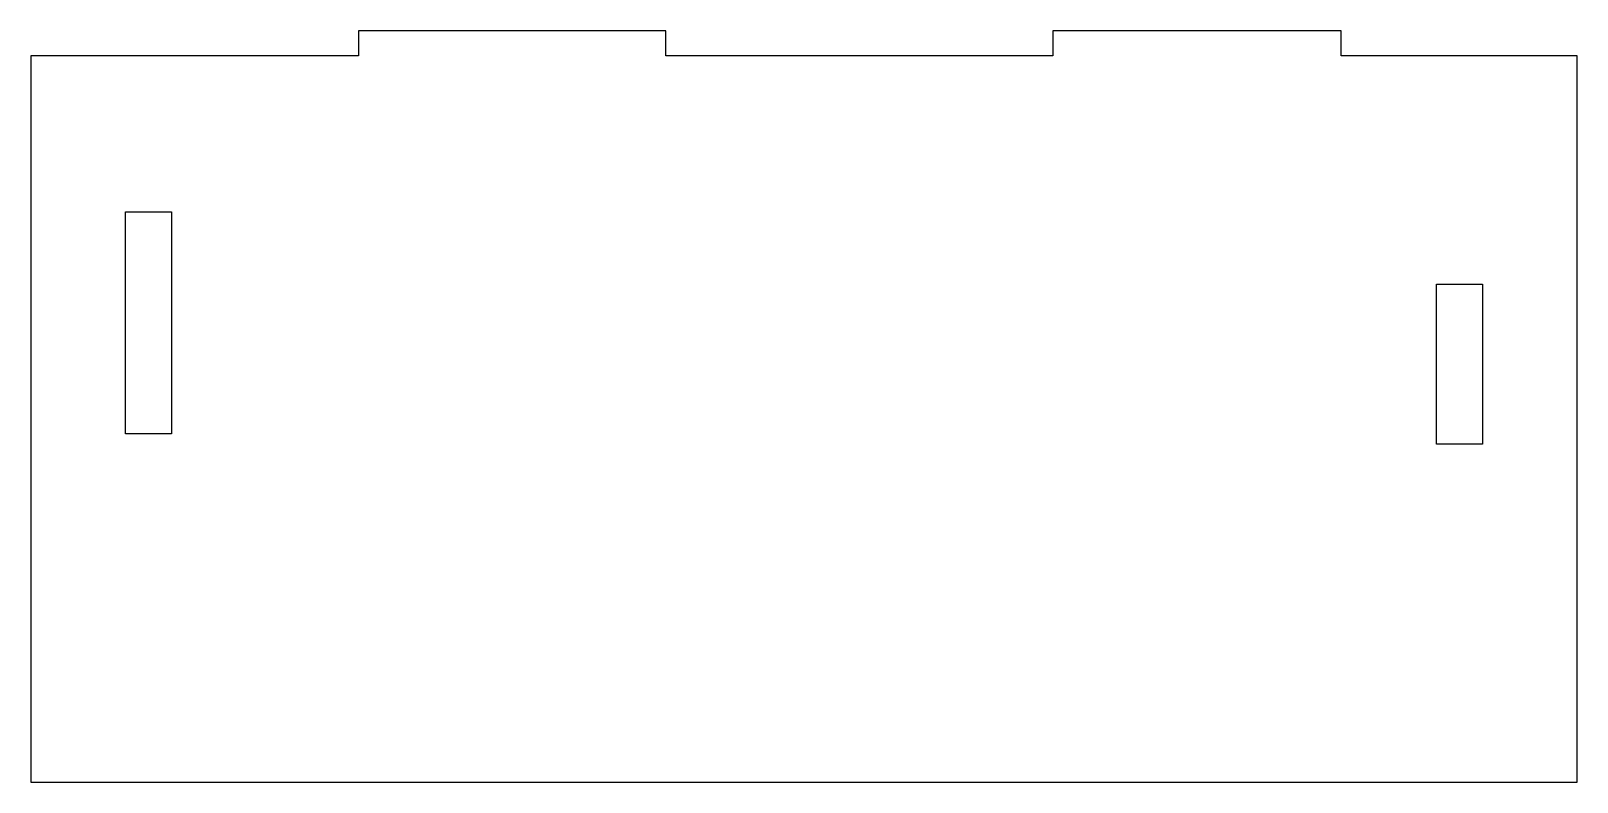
# Model space of a CAD drawing. Header units: millimetres. Extents: x -15.5 to 15.5, y -7.5 to 7.5.
import ezdxf

# ---------------------------------------------------------------- set-up
doc = ezdxf.new("R2010")
doc.units = ezdxf.units.MM
doc.layers.get('0').update_dxf_attribs({"linetype": 'CONTINUOUS'})

msp = doc.modelspace()

# ---------------------------------------------------------------- linework, layer by layer
for p, q in [((-2.768, 7.526), (-8.93, 7.526)), ((-8.93, 7.526), (-8.93, 7.026)), ((-2.768, 7.026), (-2.768, 7.526)), ((10.764, 7.526), (4.986, 7.526)), ((4.986, 7.526), (4.986, 7.026)), ((10.764, 7.026), (10.764, 7.526)), ((-8.93, 7.026), (-15.492, 7.026)), ((-15.492, 7.026), (-15.492, -7.526)), ((4.986, 7.026), (-2.768, 7.026)), ((15.492, 7.026), (10.764, 7.026)), ((15.492, -7.526), (15.492, 7.026)), ((-13.599, -0.545), (-13.599, 3.903)), ((-13.599, 3.903), (-12.674, 3.903)), ((-12.674, 3.903), (-12.674, -0.545)), ((12.674, 2.45), (13.599, 2.45)), ((12.674, -0.752), (12.674, 2.45)), ((13.599, 2.45), (13.599, -0.752)), ((-12.674, -0.545), (-13.599, -0.545)), ((13.599, -0.752), (12.674, -0.752)), ((-15.492, -7.526), (15.492, -7.526))]:
    msp.add_line(p, q)

doc.saveas('drawing.dxf')
